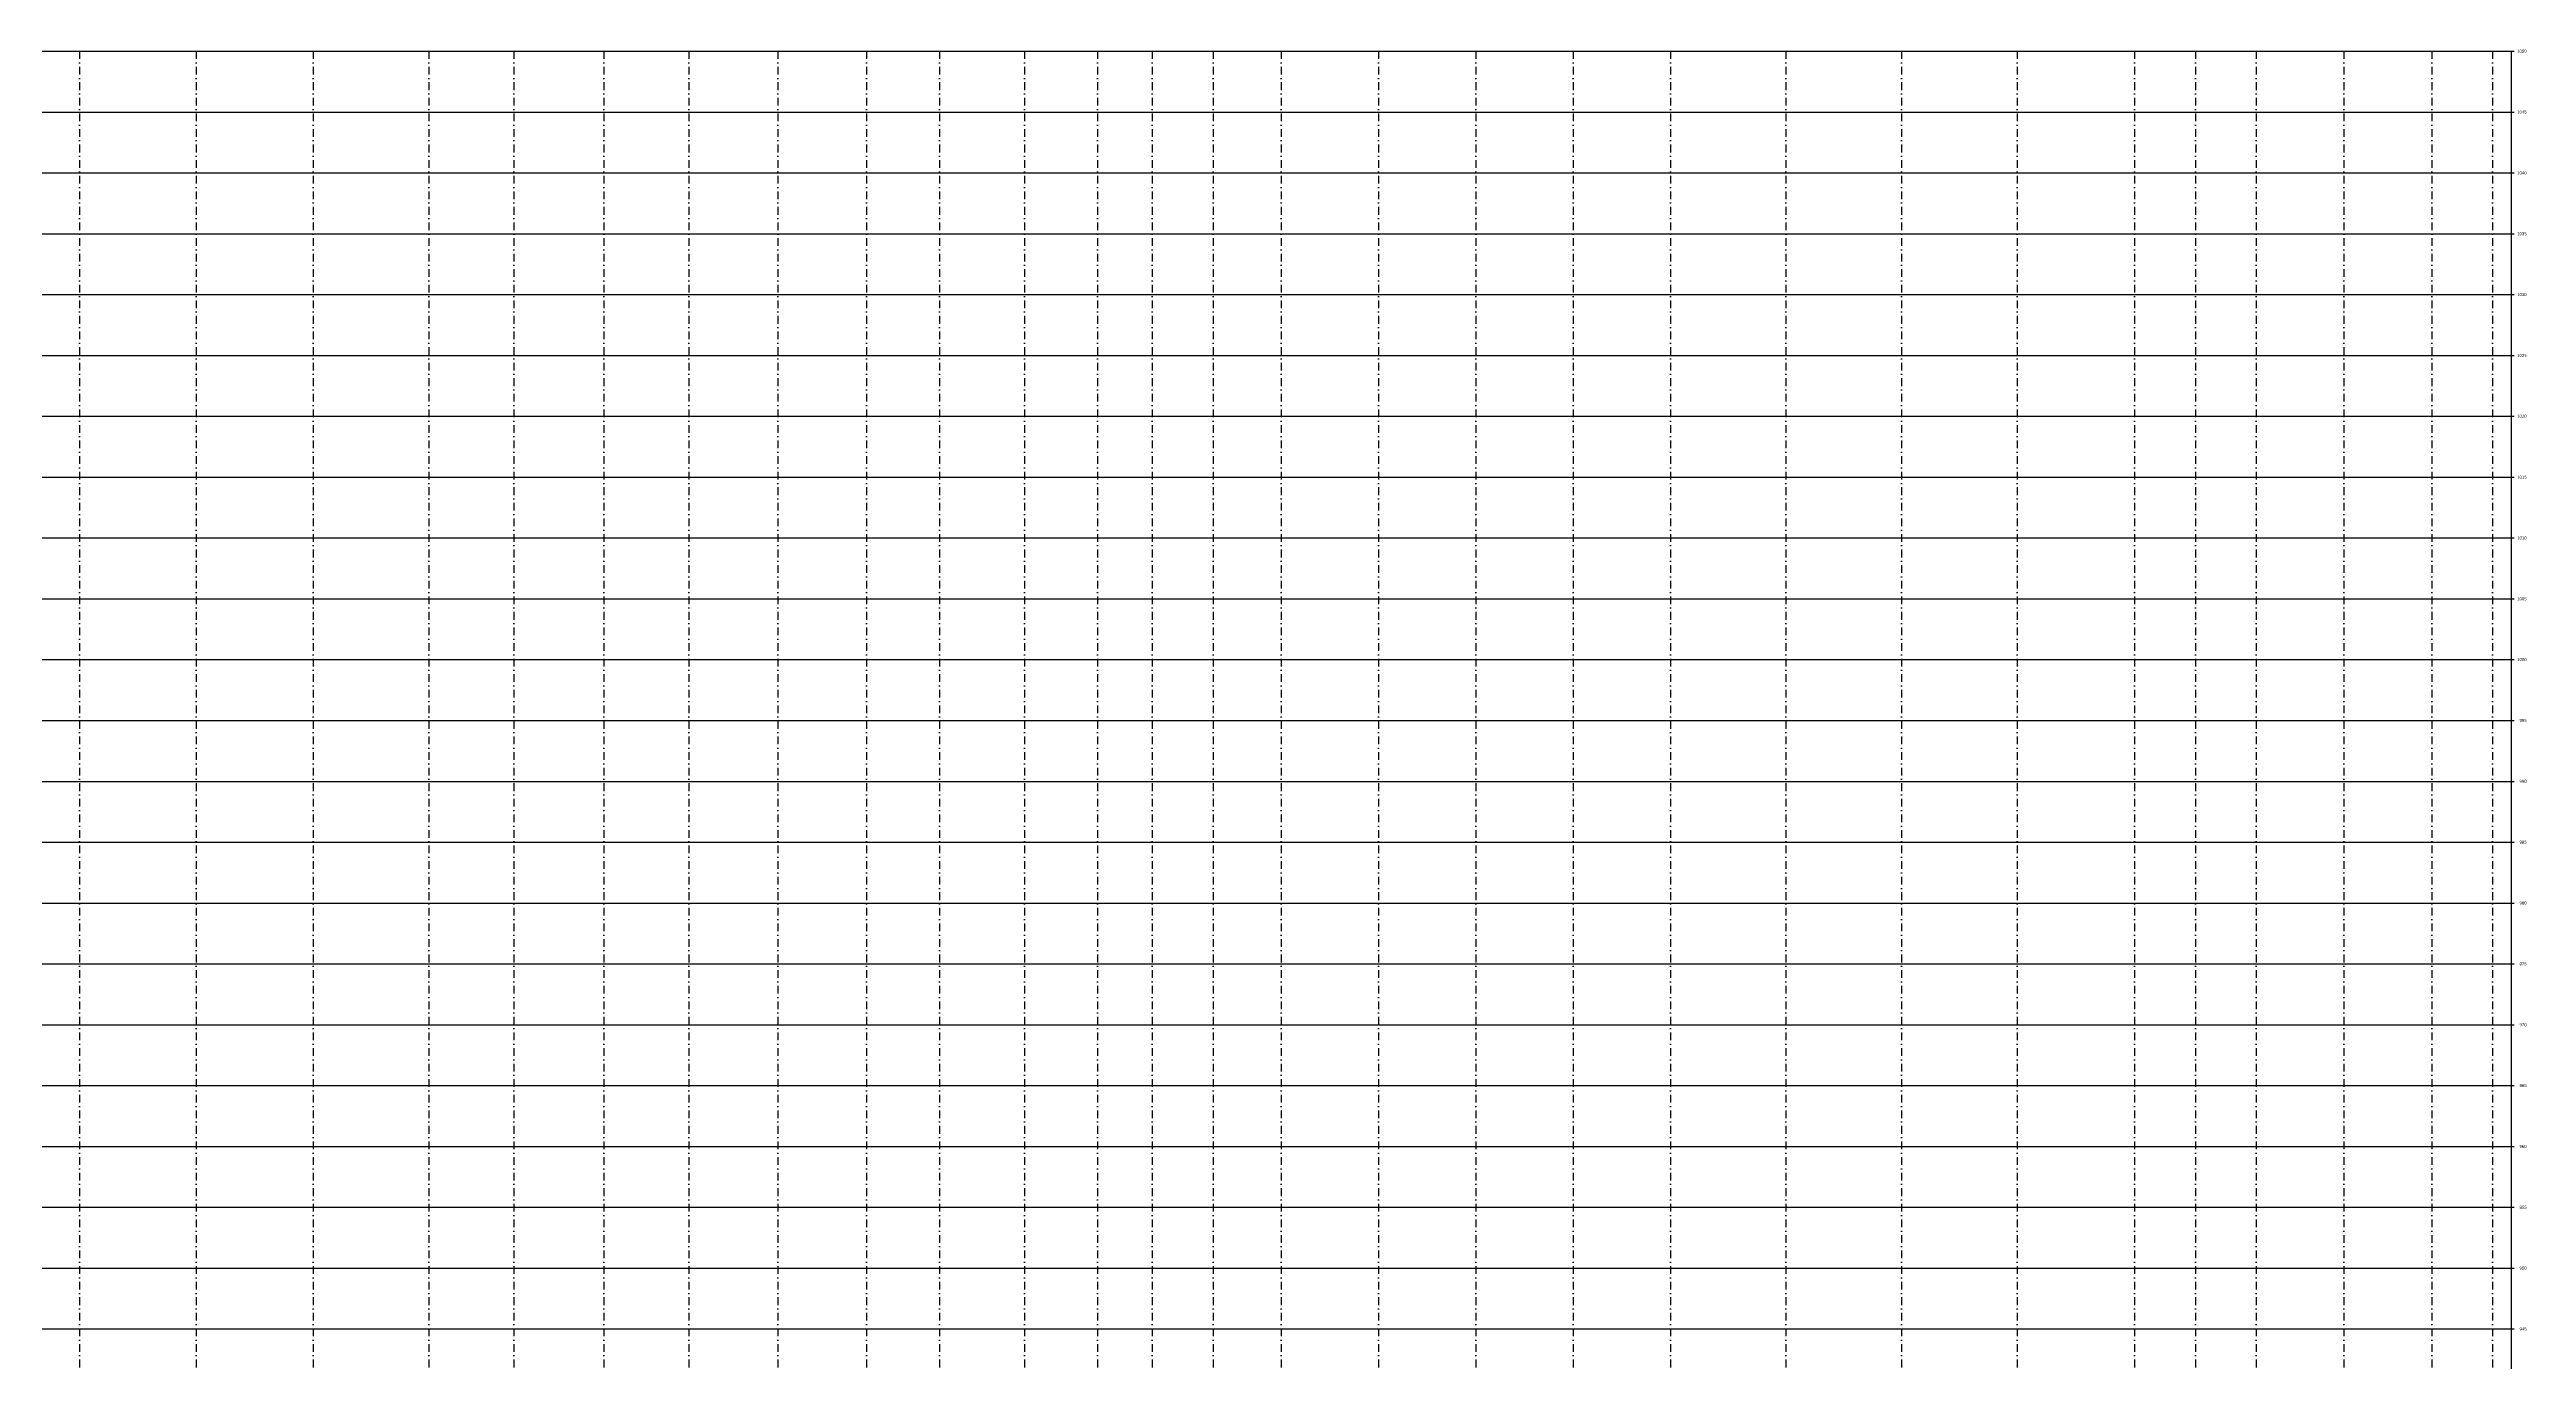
# Model space of a CAD drawing. Header units: metres. Extents: x -121 to 9872, y 3505 to 10721.
# Drawn here: x 7835 to 9872, y 9423 to 10501 of the extents above; entities that cross this region are included whole.
import ezdxf

# ---------------------------------------------------------------- set-up
doc = ezdxf.new("R2010")
doc.units = ezdxf.units.M
doc.linetypes.add('DASHDOT', pattern=[25.4, 12.7, -6.35, 0, -6.35])
for name, color, linetype in [('Grade', 9, 'Continuous'), ('Ind.Rot', 8, 'DASHDOT'), ('Modelo_Perfil', 252, 'Continuous'), ('Modelo_Texto_Geral', 7, 'Continuous')]:
    doc.layers.add(name, color=color, linetype=linetype)
doc.styles.add('Arial', font='arial.ttf')

msp = doc.modelspace()

# ---------------------------------------------------------------- linework, layer by layer
at = {"layer": 'Grade'}
for points in [[(0, 10500), (9859.453, 10500)], [(0, 10450), (9859.453, 10450)], [(0, 10400), (9859.453, 10400)], [(0, 10350), (9859.453, 10350)], [(0, 10300), (9859.453, 10300)], [(0, 10250), (9859.453, 10250)], [(0, 10200), (9859.453, 10200)], [(0, 10150), (9859.453, 10150)], [(0, 10100), (9859.453, 10100)], [(0, 10050), (9859.453, 10050)], [(0, 10000), (9859.453, 10000)], [(0, 9950), (9859.453, 9950)], [(0, 9900), (9859.453, 9900)], [(0, 9850), (9859.453, 9850)], [(0, 9800), (9859.453, 9800)], [(0, 9750), (9859.453, 9750)], [(0, 9700), (9859.453, 9700)], [(0, 9650), (9859.453, 9650)], [(0, 9600), (9859.453, 9600)], [(0, 9550), (9859.453, 9550)], [(0, 9500), (9859.453, 9500)], [(0, 9450), (9859.453, 9450)]]:
    msp.add_lwpolyline(points, dxfattribs=at)
at = {"layer": 'Ind.Rot', "linetype": 'DASHDOT', "ltscale": 0.5}
for points in [[(7859.645, 10500), (7859.645, 8300)], [(7955.645, 10500), (7955.645, 8300)], [(8051.645, 10500), (8051.645, 8300)], [(8146.795, 10500), (8146.795, 8300)], [(8216.792, 10500), (8216.792, 8300)], [(8290.773, 10500), (8290.773, 8300)], [(8360.772, 10500), (8360.772, 8300)], [(8433.772, 10500), (8433.772, 8300)], [(8506.797, 10500), (8506.797, 8300)], [(8566.795, 10500), (8566.795, 8300)], [(8636.799, 10500), (8636.799, 8300)], [(8696.772, 10500), (8696.772, 8300)], [(8741.77, 10500), (8741.77, 8300)], [(8791.775, 10500), (8791.775, 8300)], [(8847.775, 10500), (8847.775, 8300)], [(8927.775, 10500), (8927.775, 8300)], [(9007.775, 10500), (9007.775, 8300)], [(9087.775, 10500), (9087.775, 8300)], [(9167.775, 10500), (9167.775, 8300)], [(9262.775, 10500), (9262.775, 8300)], [(9357.775, 10500), (9357.775, 8300)], [(9452.775, 10500), (9452.775, 8300)], [(9549.475, 10500), (9549.475, 8300)], [(9599.479, 10500), (9599.479, 8300)], [(9649.479, 10500), (9649.479, 8300)], [(9721.479, 10500), (9721.479, 8300)], [(9793.739, 10500), (9793.739, 8300)], [(9843.739, 10500), (9843.739, 8300)]]:
    msp.add_lwpolyline(points, dxfattribs=at)
at = {"layer": 'Modelo_Perfil'}
msp.add_line((9859.453, 8300), (9859.453, 10500), dxfattribs=at)
for points in [[(0, 10500), (9859.453, 10500)], [(9859.453, 10500), (9861.594, 10500)], [(9859.453, 10450), (9861.594, 10450)], [(9859.453, 10400), (9861.594, 10400)], [(9859.453, 10350), (9861.594, 10350)], [(9859.453, 10300), (9861.594, 10300)], [(9859.453, 10250), (9861.594, 10250)], [(9859.453, 10200), (9861.594, 10200)], [(9859.453, 10150), (9861.594, 10150)], [(9859.453, 10100), (9861.594, 10100)], [(9859.453, 10050), (9861.594, 10050)], [(9859.453, 10000), (9861.594, 10000)], [(9859.453, 9950), (9861.594, 9950)], [(9859.453, 9900), (9861.594, 9900)], [(9859.453, 9850), (9861.594, 9850)], [(9859.453, 9800), (9861.594, 9800)], [(9859.453, 9750), (9861.594, 9750)], [(9859.453, 9700), (9861.594, 9700)], [(9859.453, 9650), (9861.594, 9650)], [(9859.453, 9600), (9861.594, 9600)], [(9859.453, 9550), (9861.594, 9550)], [(9859.453, 9500), (9861.594, 9500)], [(9859.453, 9450), (9861.594, 9450)]]:
    msp.add_lwpolyline(points, dxfattribs=at)

# ---------------------------------------------------------------- texts
at = {"layer": 'Modelo_Texto_Geral', "linetype": 'Continuous', "lineweight": -2, "char_height": 2.5, "attachment_point": 6, "style": 'Arial'}
for s, insert in [('1050', (9871.819, 10500.009)), ('1045', (9871.819, 10450.009)), ('1040', (9871.819, 10400.009)), ('1035', (9871.819, 10350.009)), ('1030', (9871.819, 10300.009)), ('1025', (9871.819, 10250.009)), ('1020', (9871.819, 10200.009)), ('1015', (9871.819, 10150.009)), ('1010', (9871.819, 10100.009)), ('1005', (9871.819, 10050.009)), ('1000', (9871.819, 10000.009)), ('995', (9871.819, 9950.009)), ('990', (9871.819, 9900.009)), ('985', (9871.819, 9850.009)), ('980', (9871.819, 9800.009)), ('975', (9871.819, 9750.009)), ('970', (9871.819, 9700.009)), ('965', (9871.819, 9650.009)), ('960', (9871.819, 9600.009)), ('955', (9871.819, 9550.009)), ('950', (9871.819, 9500.009)), ('945', (9871.819, 9450.009))]:
    msp.add_mtext(s, dxfattribs=dict(at, insert=insert))

doc.saveas('drawing.dxf')
